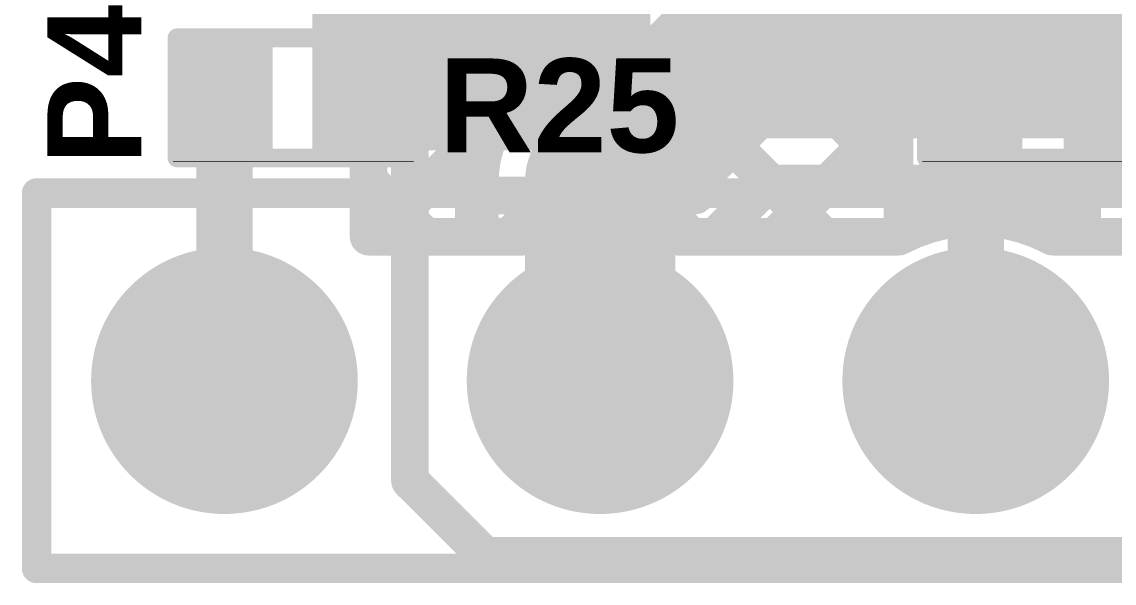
# Model space of a CAD drawing. Header units: millimetres. Extents: x 0.01 to 1.77, y 0.01 to 0.78.
# Drawn here: x 0.0067 to 0.2975, y 0.0067 to 0.1563 of the extents above; entities that cross this region are included whole.
import ezdxf

# ---------------------------------------------------------------- set-up
doc = ezdxf.new("R2010")
doc.units = ezdxf.units.MM
doc.header["$MEASUREMENT"] = 0
for name, color, linetype in [('BottomLayer', 5, 'Continuous'), ('BottomOverlay', 54, 'Continuous'), ('BottomSolder', 6, 'Continuous'), ('MultiLayer', 9, 'Continuous'), ('PadHoleLayer', 156, 'Continuous'), ('TopLayer', 1, 'Continuous'), ('TopOverlay', 2, 'Continuous'), ('TopPaste', 8, 'Continuous'), ('TopSolder', 216, 'Continuous')]:
    doc.layers.add(name, color=color, linetype=linetype)
doc.styles.add('Arial', font='arialbd.ttf', dxfattribs={"height": 0.2})

# ---------------------------------------------------------------- blocks, each defined once
blk = doc.blocks.new('R__0402_6')
at = {"layer": 'TopLayer'}
for points in [[(-0.0275, -0.0125), (-0.0275, 0.0125), (-0.0095, 0.0125), (-0.0095, -0.0125)], [(0.0095, -0.0125), (0.0095, 0.0125), (0.0275, 0.0125), (0.0275, -0.0125)]]:
    blk.add_hatch(color=1, dxfattribs=at).paths.add_polyline_path(points)
at = {"layer": 'TopPaste'}
for points in [[(-0.0275, -0.0125), (-0.0275, 0.0125), (-0.0095, 0.0125), (-0.0095, -0.0125)], [(0.0095, -0.0125), (0.0095, 0.0125), (0.0275, 0.0125), (0.0275, -0.0125)]]:
    blk.add_hatch(color=8, dxfattribs=at).paths.add_polyline_path(points)
at = {"layer": 'TopSolder'}
for points in [[(-0.0315, -0.0165), (-0.0315, 0.0165), (-0.0055, 0.0165), (-0.0055, -0.0165)], [(0.0055, -0.0165), (0.0055, 0.0165), (0.0315, 0.0165), (0.0315, -0.0165)]]:
    blk.add_hatch(color=216, dxfattribs=at).paths.add_polyline_path(points)
at = {"layer": 'TopOverlay'}
for points, const_width in [([(-0.031, -0.016), (-0.031, 0.016)], 0.005), ([(-0.031, 0.016), (0.031, 0.016)], 0.005), ([(0.031, -0.016), (0.031, 0.016)], 0.005), ([(-0.031, -0.016), (0.031, -0.016)], 0.005), ([(-0.032, -0.017), (0.032, -0.017)], 0.000127)]:
    blk.add_lwpolyline(points, dxfattribs=dict(at, const_width=const_width))
for points, const_width in [([(-0.03225, 0.016, 1), (-0.02975, 0.016, 1)], 0.0025), ([(-0.03225, 0.016, 1), (-0.02975, 0.016, 1)], 0.0025), ([(0.02975, 0.016, 1), (0.03225, 0.016, 1)], 0.0025), ([(0.02975, 0.016, 1), (0.03225, 0.016, 1)], 0.0025), ([(-0.03225, -0.016, 1), (-0.02975, -0.016, 1)], 0.0025), ([(-0.03225, -0.016, 1), (-0.02975, -0.016, 1)], 0.0025), ([(0.02975, -0.016, 1), (0.03225, -0.016, 1)], 0.0025), ([(0.02975, -0.016, 1), (0.03225, -0.016, 1)], 0.0025), ([(-0.03203, -0.017, 1), (-0.03197, -0.017, 1)], 0.0000635), ([(0.03197, -0.017, 1), (0.03203, -0.017, 1)], 0.0000635)]:
    blk.add_lwpolyline(points, format="xyb", close=True, dxfattribs=dict(at, const_width=const_width))
blk = doc.blocks.new('R__0402_7')
at = {"layer": 'TopLayer'}
for points in [[(-0.0275, -0.0125), (-0.0275, 0.0125), (-0.0095, 0.0125), (-0.0095, -0.0125)], [(0.0095, -0.0125), (0.0095, 0.0125), (0.0275, 0.0125), (0.0275, -0.0125)]]:
    blk.add_hatch(color=1, dxfattribs=at).paths.add_polyline_path(points)
at = {"layer": 'TopPaste'}
for points in [[(-0.0275, -0.0125), (-0.0275, 0.0125), (-0.0095, 0.0125), (-0.0095, -0.0125)], [(0.0095, -0.0125), (0.0095, 0.0125), (0.0275, 0.0125), (0.0275, -0.0125)]]:
    blk.add_hatch(color=8, dxfattribs=at).paths.add_polyline_path(points)
at = {"layer": 'TopSolder'}
for points in [[(-0.0315, -0.0165), (-0.0315, 0.0165), (-0.0055, 0.0165), (-0.0055, -0.0165)], [(0.0055, -0.0165), (0.0055, 0.0165), (0.0315, 0.0165), (0.0315, -0.0165)]]:
    blk.add_hatch(color=216, dxfattribs=at).paths.add_polyline_path(points)
at = {"layer": 'TopOverlay'}
for points, const_width in [([(-0.031, -0.016), (-0.031, 0.016)], 0.005), ([(-0.031, 0.016), (0.031, 0.016)], 0.005), ([(0.031, -0.016), (0.031, 0.016)], 0.005), ([(-0.031, -0.016), (0.031, -0.016)], 0.005), ([(-0.032, -0.017), (0.032, -0.017)], 0.000127)]:
    blk.add_lwpolyline(points, dxfattribs=dict(at, const_width=const_width))
for points, const_width in [([(-0.03225, 0.016, 1), (-0.02975, 0.016, 1)], 0.0025), ([(-0.03225, 0.016, 1), (-0.02975, 0.016, 1)], 0.0025), ([(0.02975, 0.016, 1), (0.03225, 0.016, 1)], 0.0025), ([(0.02975, 0.016, 1), (0.03225, 0.016, 1)], 0.0025), ([(-0.03225, -0.016, 1), (-0.02975, -0.016, 1)], 0.0025), ([(-0.03225, -0.016, 1), (-0.02975, -0.016, 1)], 0.0025), ([(0.02975, -0.016, 1), (0.03225, -0.016, 1)], 0.0025), ([(0.02975, -0.016, 1), (0.03225, -0.016, 1)], 0.0025), ([(-0.03203, -0.017, 1), (-0.03197, -0.017, 1)], 0.0000635), ([(0.03197, -0.017, 1), (0.03203, -0.017, 1)], 0.0000635)]:
    blk.add_lwpolyline(points, format="xyb", close=True, dxfattribs=dict(at, const_width=const_width))
blk = doc.blocks.new('HDR1X10_30')
at = {"layer": 'BottomLayer'}
h = blk.add_hatch(color=5, dxfattribs=at)
edge = h.paths.add_edge_path()
edge.add_arc((0.7, 0), 0.0315, 0, 360)
h = blk.add_hatch(color=5, dxfattribs=at)
edge = h.paths.add_edge_path()
edge.add_arc((0.8, 0), 0.0315, 0, 360)
h = blk.add_hatch(color=5, dxfattribs=at)
edge = h.paths.add_edge_path()
edge.add_arc((0.9, 0), 0.0315, 0, 360)
at = {"layer": 'BottomSolder'}
h = blk.add_hatch(color=6, dxfattribs=at)
edge = h.paths.add_edge_path()
edge.add_arc((0.7, 0), 0.0355, 0, 360)
h = blk.add_hatch(color=6, dxfattribs=at)
edge = h.paths.add_edge_path()
edge.add_arc((0.8, 0), 0.0355, 0, 360)
h = blk.add_hatch(color=6, dxfattribs=at)
edge = h.paths.add_edge_path()
edge.add_arc((0.9, 0), 0.0355, 0, 360)
at = {"layer": 'MultiLayer'}
h = blk.add_hatch(color=9, dxfattribs=at)
edge = h.paths.add_edge_path()
edge.add_arc((0.7, 0), 0.0315, 0, 360)
h = blk.add_hatch(color=9, dxfattribs=at)
edge = h.paths.add_edge_path()
edge.add_arc((0.8, 0), 0.0315, 0, 360)
h = blk.add_hatch(color=9, dxfattribs=at)
edge = h.paths.add_edge_path()
edge.add_arc((0.9, 0), 0.0315, 0, 360)
at = {"layer": 'PadHoleLayer'}
h = blk.add_hatch(color=156, dxfattribs=at)
edge = h.paths.add_edge_path()
edge.add_arc((0.7, 0), 0.01969, 0, 360)
h = blk.add_hatch(color=156, dxfattribs=at)
edge = h.paths.add_edge_path()
edge.add_arc((0.8, 0), 0.01969, 0, 360)
h = blk.add_hatch(color=156, dxfattribs=at)
edge = h.paths.add_edge_path()
edge.add_arc((0.9, 0), 0.01969, 0, 360)
at = {"layer": 'TopLayer'}
h = blk.add_hatch(color=1, dxfattribs=at)
edge = h.paths.add_edge_path()
edge.add_arc((0.7, 0), 0.0315, 0, 360)
h = blk.add_hatch(color=1, dxfattribs=at)
edge = h.paths.add_edge_path()
edge.add_arc((0.8, 0), 0.0315, 0, 360)
h = blk.add_hatch(color=1, dxfattribs=at)
edge = h.paths.add_edge_path()
edge.add_arc((0.9, 0), 0.0315, 0, 360)
at = {"layer": 'TopSolder'}
h = blk.add_hatch(color=216, dxfattribs=at)
edge = h.paths.add_edge_path()
edge.add_arc((0.7, 0), 0.0355, 0, 360)
h = blk.add_hatch(color=216, dxfattribs=at)
edge = h.paths.add_edge_path()
edge.add_arc((0.8, 0), 0.0355, 0, 360)
h = blk.add_hatch(color=216, dxfattribs=at)
edge = h.paths.add_edge_path()
edge.add_arc((0.9, 0), 0.0355, 0, 360)
at = {"layer": 'TopOverlay', "const_width": 0.00787}
for points in [[(0.95, 0.05), (0.025, 0.05)], [(0.95, 0.05), (0.95, -0.05)], [(0.95, -0.05), (-0.05, -0.05)]]:
    blk.add_lwpolyline(points, dxfattribs=at)
at = {"layer": 'TopOverlay', "const_width": 0.00394}
for points in [[(0.94803, 0.05, 1), (0.95197, 0.05, 1)], [(0.94803, 0.05, 1), (0.95197, 0.05, 1)], [(0.94803, -0.05, 1), (0.95197, -0.05, 1)], [(0.94803, -0.05, 1), (0.95197, -0.05, 1)]]:
    blk.add_lwpolyline(points, format="xyb", close=True, dxfattribs=at)

msp = doc.modelspace()

# ---------------------------------------------------------------- hatches: boundary and pattern name
at = {"layer": 'TopLayer'}
for points in [[(0.084, 0.122), (0.174, 0.122), (0.174, 0.25), (0.084, 0.25)], [(0.2875, 0.123), (0.3205, 0.123), (0.3205, 0.149), (0.2875, 0.149)]]:
    msp.add_hatch(color=1, dxfattribs=at).paths.add_polyline_path(points)

# ---------------------------------------------------------------- linework, layer by layer
at = {"layer": 'BottomLayer'}
for points, const_width in [([(0.099, 0.13235), (0.14965, 0.183)], 0.01), ([(0.099, 0.099), (0.099, 0.183)], 0.01), ([(0.10089, 0.183), (0.14282, 0.14107)], 0.01), ([(0.13624, 0.183), (0.16049, 0.15875)], 0.01), ([(0.13803, 0.13628), (0.16954, 0.1678)], 0.01), ([(0.16063, 0.11363), (0.1922, 0.1452)], 0.04), ([(0.1922, 0.1452), (0.3958, 0.1452)], 0.04), ([(0.099, 0.14953), (0.12915, 0.11938)], 0.01), ([(0.10101, 0.099), (0.13571, 0.1337)], 0.01), ([(0.10101, 0.099), (0.13571, 0.1337)], 0.01), ([(0.16063, 0.06063), (0.16063, 0.11363)], 0.04), ([(0.099, 0.11417), (0.11417, 0.099)], 0.01), ([(0.12863, 0.099), (0.12863, 0.11363)], 0.01), ([(0.19263, 0.10038), (0.20545, 0.1132)], 0.01), ([(0.20545, 0.1132), (0.32879, 0.1132)], 0.01), ([(0.20604, 0.1132), (0.22024, 0.099)], 0.01), ([(0.20707, 0.099), (0.22127, 0.1132)], 0.01), ([(0.2414, 0.1132), (0.25145, 0.10315)], 0.01), ([(0.24442, 0.10099), (0.25662, 0.1132)], 0.01), ([(0.27675, 0.1132), (0.29095, 0.099)], 0.01), ([(0.27889, 0.10011), (0.29198, 0.1132)], 0.01), ([(0.099, 0.099), (0.12863, 0.099)], 0.01), ([(0.19263, 0.099), (0.24014, 0.099)], 0.01), ([(0.28112, 0.099), (0.32863, 0.099)], 0.01)]:
    msp.add_lwpolyline(points, dxfattribs=dict(at, const_width=const_width))
for points, const_width in [([(0.15799, 0.15875, 1), (0.16299, 0.15875, 1)], 0.005), ([(0.1822, 0.1452, 1), (0.2022, 0.1452, 1)], 0.02), ([(0.1822, 0.1452, 1), (0.2022, 0.1452, 1)], 0.02), ([(0.0965, 0.14953, 1), (0.1015, 0.14953, 1)], 0.005), ([(0.14032, 0.14107, 1), (0.14532, 0.14107, 1)], 0.005), ([(0.1355, 0.13626, 1), (0.1405, 0.13626, 1)], 0.005), ([(0.13553, 0.13628, 1), (0.14053, 0.13628, 1)], 0.005), ([(0.13553, 0.13628, 1), (0.14053, 0.13628, 1)], 0.005), ([(0.0965, 0.13235, 1), (0.1015, 0.13235, 1)], 0.005), ([(0.13321, 0.1337, 1), (0.13821, 0.1337, 1)], 0.005), ([(0.13321, 0.1337, 1), (0.13821, 0.1337, 1)], 0.005), ([(0.15063, 0.11363, 1), (0.17063, 0.11363, 1)], 0.02), ([(0.15063, 0.11363, 1), (0.17063, 0.11363, 1)], 0.02), ([(0.12665, 0.11938, 1), (0.13165, 0.11938, 1)], 0.005), ([(0.0965, 0.11417, 1), (0.1015, 0.11417, 1)], 0.005), ([(0.12613, 0.11363, 1), (0.13113, 0.11363, 1)], 0.005), ([(0.12613, 0.11363, 1), (0.13113, 0.11363, 1)], 0.005), ([(0.12613, 0.11363, 1), (0.13113, 0.11363, 1)], 0.005), ([(0.20295, 0.1132, 1), (0.20795, 0.1132, 1)], 0.005), ([(0.20295, 0.1132, 1), (0.20795, 0.1132, 1)], 0.005), ([(0.20354, 0.1132, 1), (0.20854, 0.1132, 1)], 0.005), ([(0.21877, 0.1132, 1), (0.22377, 0.1132, 1)], 0.005), ([(0.2389, 0.1132, 1), (0.2439, 0.1132, 1)], 0.005), ([(0.25412, 0.1132, 1), (0.25912, 0.1132, 1)], 0.005), ([(0.27425, 0.1132, 1), (0.27925, 0.1132, 1)], 0.005), ([(0.28948, 0.1132, 1), (0.29448, 0.1132, 1)], 0.005), ([(0.24895, 0.10315, 1), (0.25395, 0.10315, 1)], 0.005), ([(0.19013, 0.10038, 1), (0.19513, 0.10038, 1)], 0.005), ([(0.24192, 0.10099, 1), (0.24692, 0.10099, 1)], 0.005), ([(0.27639, 0.10011, 1), (0.28139, 0.10011, 1)], 0.005), ([(0.0965, 0.099, 1), (0.1015, 0.099, 1)], 0.005), ([(0.0965, 0.099, 1), (0.1015, 0.099, 1)], 0.005), ([(0.09851, 0.099, 1), (0.10351, 0.099, 1)], 0.005), ([(0.09851, 0.099, 1), (0.10351, 0.099, 1)], 0.005), ([(0.11167, 0.099, 1), (0.11667, 0.099, 1)], 0.005), ([(0.12613, 0.099, 1), (0.13113, 0.099, 1)], 0.005), ([(0.12613, 0.099, 1), (0.13113, 0.099, 1)], 0.005), ([(0.19013, 0.099, 1), (0.19513, 0.099, 1)], 0.005), ([(0.20457, 0.099, 1), (0.20957, 0.099, 1)], 0.005), ([(0.21774, 0.099, 1), (0.22274, 0.099, 1)], 0.005), ([(0.23764, 0.099, 1), (0.24264, 0.099, 1)], 0.005), ([(0.23764, 0.099, 1), (0.24264, 0.099, 1)], 0.005), ([(0.27862, 0.099, 1), (0.28362, 0.099, 1)], 0.005), ([(0.27862, 0.099, 1), (0.28362, 0.099, 1)], 0.005), ([(0.28845, 0.099, 1), (0.29345, 0.099, 1)], 0.005), ([(0.15063, 0.06063, 1), (0.17063, 0.06063, 1)], 0.02)]:
    msp.add_lwpolyline(points, format="xyb", close=True, dxfattribs=dict(at, const_width=const_width))
at = {"layer": 'BottomLayer', "const_width": 0.01}
for points in [[(0.12863, 0.11363, -0.199231), (0.13803, 0.13628)], [(0.12863, 0.11363, -0.198912), (0.138, 0.13626)], [(0.24014, 0.099, -0.250229), (0.28112, 0.099)]]:
    msp.add_lwpolyline(points, format="xyb", dxfattribs=at)
at = {"layer": 'TopLayer'}
for points, const_width in [([(0.295, 0.163), (0.306, 0.152)], 0.01), ([(0.186, 0.146), (0.239, 0.146)], 0.01), ([(0.186, 0.11328), (0.21872, 0.146)], 0.01), ([(0.186, 0.11), (0.186, 0.146)], 0.01), ([(0.2086, 0.146), (0.239, 0.1156)], 0.01), ([(0.239, 0.1115), (0.239, 0.146)], 0.01), ([(0.107, 0.143), (0.11, 0.14)], 0.006), ([(0.06063, 0.06063), (0.06063, 0.13535)], 0.015), ([(0.11, 0.034), (0.11, 0.14)], 0.01), ([(0.26063, 0.06063), (0.26063, 0.13535)], 0.015), ([(0.297, 0.1135), (0.297, 0.136)], 0.01), ([(0.186, 0.13324), (0.22024, 0.099)], 0.01), ([(0.20707, 0.099), (0.239, 0.13093)], 0.01), ([(0.18272, 0.11), (0.186, 0.11328)], 0.01), ([(0.24113, 0.09951), (0.24113, 0.1115)], 0.01), ([(0.127, 0.11), (0.186, 0.11)], 0.01), ([(0.127, 0.099), (0.127, 0.11)], 0.01), ([(0.13636, 0.099), (0.14736, 0.11)], 0.01), ([(0.13853, 0.11), (0.1467, 0.10183)], 0.01), ([(0.17389, 0.11), (0.18489, 0.099)], 0.01), ([(0.17455, 0.10184), (0.18272, 0.11)], 0.01), ([(0.28013, 0.10135), (0.28728, 0.1085)], 0.01), ([(0.28013, 0.09951), (0.28013, 0.1085)], 0.01), ([(0.28013, 0.1085), (0.289, 0.1085)], 0.01), ([(0.28145, 0.1085), (0.289, 0.10095)], 0.01), ([(0.289, 0.099), (0.289, 0.1085)], 0.01), ([(0.127, 0.099), (0.14014, 0.099)], 0.01), ([(0.18112, 0.099), (0.24014, 0.099)], 0.01), ([(0.28112, 0.099), (0.289, 0.099)], 0.01), ([(0.11, 0.034), (0.13, 0.014)], 0.01), ([(0.13, 0.014), (0.319, 0.014)], 0.01)]:
    msp.add_lwpolyline(points, dxfattribs=dict(at, const_width=const_width))
for points, const_width in [([(0.1835, 0.146, 1), (0.1885, 0.146, 1)], 0.005), ([(0.1835, 0.146, 1), (0.1885, 0.146, 1)], 0.005), ([(0.2061, 0.146, 1), (0.2111, 0.146, 1)], 0.005), ([(0.21622, 0.146, 1), (0.22122, 0.146, 1)], 0.005), ([(0.2365, 0.146, 1), (0.2415, 0.146, 1)], 0.005), ([(0.2365, 0.146, 1), (0.2415, 0.146, 1)], 0.005), ([(0.1055, 0.143, 1), (0.1085, 0.143, 1)], 0.003), ([(0.05688, 0.13535, 1), (0.06438, 0.13535, 1)], 0.0075), ([(0.1075, 0.14, 1), (0.1125, 0.14, 1)], 0.005), ([(0.1085, 0.14, 1), (0.1115, 0.14, 1)], 0.003), ([(0.25688, 0.13535, 1), (0.26438, 0.13535, 1)], 0.0075), ([(0.2945, 0.136, 1), (0.2995, 0.136, 1)], 0.005), ([(0.1835, 0.13324, 1), (0.1885, 0.13324, 1)], 0.005), ([(0.2365, 0.13093, 1), (0.2415, 0.13093, 1)], 0.005), ([(0.2365, 0.1156, 1), (0.2415, 0.1156, 1)], 0.005), ([(0.1835, 0.11328, 1), (0.1885, 0.11328, 1)], 0.005), ([(0.1835, 0.11328, 1), (0.1885, 0.11328, 1)], 0.005), ([(0.2365, 0.1115, 1), (0.2415, 0.1115, 1)], 0.005), ([(0.23863, 0.1115, 1), (0.24363, 0.1115, 1)], 0.005), ([(0.2945, 0.1135, 1), (0.2995, 0.1135, 1)], 0.005), ([(0.1245, 0.11, 1), (0.1295, 0.11, 1)], 0.005), ([(0.1245, 0.11, 1), (0.1295, 0.11, 1)], 0.005), ([(0.13603, 0.11, 1), (0.14103, 0.11, 1)], 0.005), ([(0.14486, 0.11, 1), (0.14986, 0.11, 1)], 0.005), ([(0.17139, 0.11, 1), (0.17639, 0.11, 1)], 0.005), ([(0.18022, 0.11, 1), (0.18522, 0.11, 1)], 0.005), ([(0.18022, 0.11, 1), (0.18522, 0.11, 1)], 0.005), ([(0.1835, 0.11, 1), (0.1885, 0.11, 1)], 0.005), ([(0.1835, 0.11, 1), (0.1885, 0.11, 1)], 0.005), ([(0.27763, 0.1085, 1), (0.28263, 0.1085, 1)], 0.005), ([(0.27763, 0.1085, 1), (0.28263, 0.1085, 1)], 0.005), ([(0.27895, 0.1085, 1), (0.28395, 0.1085, 1)], 0.005), ([(0.28478, 0.1085, 1), (0.28978, 0.1085, 1)], 0.005), ([(0.2865, 0.1085, 1), (0.2915, 0.1085, 1)], 0.005), ([(0.2865, 0.1085, 1), (0.2915, 0.1085, 1)], 0.005), ([(0.1442, 0.10183, 1), (0.1492, 0.10183, 1)], 0.005), ([(0.17205, 0.10184, 1), (0.17705, 0.10184, 1)], 0.005), ([(0.27763, 0.10135, 1), (0.28263, 0.10135, 1)], 0.005), ([(0.2865, 0.10095, 1), (0.2915, 0.10095, 1)], 0.005), ([(0.1245, 0.099, 1), (0.1295, 0.099, 1)], 0.005), ([(0.1245, 0.099, 1), (0.1295, 0.099, 1)], 0.005), ([(0.13386, 0.099, 1), (0.13886, 0.099, 1)], 0.005), ([(0.13764, 0.099, 1), (0.14264, 0.099, 1)], 0.005), ([(0.13764, 0.099, 1), (0.14264, 0.099, 1)], 0.005), ([(0.17862, 0.099, 1), (0.18362, 0.099, 1)], 0.005), ([(0.17862, 0.099, 1), (0.18362, 0.099, 1)], 0.005), ([(0.18239, 0.099, 1), (0.18739, 0.099, 1)], 0.005), ([(0.20457, 0.099, 1), (0.20957, 0.099, 1)], 0.005), ([(0.21774, 0.099, 1), (0.22274, 0.099, 1)], 0.005), ([(0.23764, 0.099, 1), (0.24264, 0.099, 1)], 0.005), ([(0.23863, 0.09951, 1), (0.24363, 0.09951, 1)], 0.005), ([(0.27763, 0.09951, 1), (0.28263, 0.09951, 1)], 0.005), ([(0.27862, 0.099, 1), (0.28362, 0.099, 1)], 0.005), ([(0.2865, 0.099, 1), (0.2915, 0.099, 1)], 0.005), ([(0.2865, 0.099, 1), (0.2915, 0.099, 1)], 0.005), ([(0.05688, 0.06063, 1), (0.06438, 0.06063, 1)], 0.0075), ([(0.25688, 0.06063, 1), (0.26438, 0.06063, 1)], 0.0075), ([(0.1075, 0.034, 1), (0.1125, 0.034, 1)], 0.005), ([(0.1075, 0.034, 1), (0.1125, 0.034, 1)], 0.005), ([(0.1275, 0.014, 1), (0.1325, 0.014, 1)], 0.005), ([(0.1275, 0.014, 1), (0.1325, 0.014, 1)], 0.005)]:
    msp.add_lwpolyline(points, format="xyb", close=True, dxfattribs=dict(at, const_width=const_width))
at = {"layer": 'TopLayer', "const_width": 0.01}
msp.add_lwpolyline([(0.14014, 0.099, -0.250229), (0.18112, 0.099)], format="xyb", dxfattribs=at)

# ---------------------------------------------------------------- block references
for name, p in [('R__0402_6', (0.079, 0.136)), ('R__0402_7', (0.2785, 0.136))]:
    msp.add_blockref(name, p)
at = {"rotation": 180}
msp.add_blockref('HDR1X10_30', (0.96063, 0.06063), dxfattribs=at)

# ---------------------------------------------------------------- texts
at = {"layer": 'BottomOverlay', "style": 'Arial', "text_generation_flag": 2}
msp.add_text('+5', height=0.06, rotation=270, dxfattribs=at).set_placement((0.1407, 0.109))
at = {"layer": 'TopOverlay', "style": 'Arial'}
msp.add_text('P4', height=0.025, rotation=90, dxfattribs=at).set_placement((0.0385, 0.11817))
msp.add_text('R25', height=0.025, dxfattribs=at).set_placement((0.11768, 0.1215))

doc.saveas('drawing.dxf')
